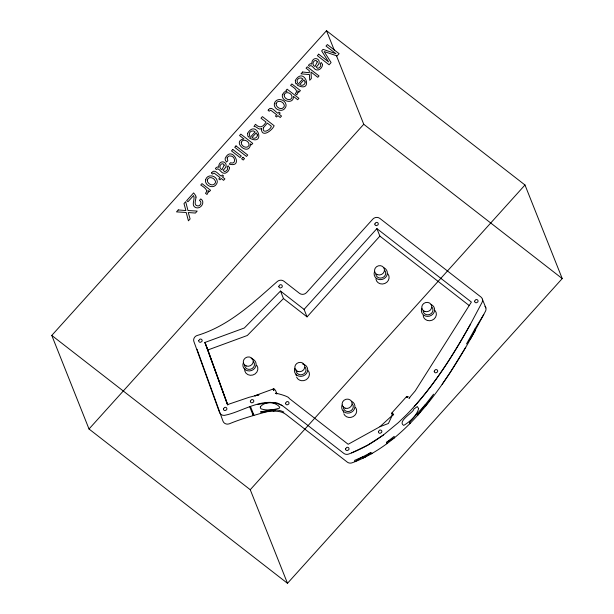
<?xml version="1.0" encoding="UTF-8"?>
<svg xmlns="http://www.w3.org/2000/svg" width="614" height="614" viewBox="0 0 614 614"><rect width="100%" height="100%" fill="white"/><g stroke="black" fill="none" stroke-linecap="round" stroke-linejoin="round"><path stroke-width="0.92" d="M407.282 396.936C408.333 396.537 405.631 397.619 407.289 396.59C409.2 396.759 406.046 397.365 407.166 396.767C408.817 397.388 405.409 396.567 407.826 396.897M407.842 396.529L407.443 396.943M392.415 412.923C392.377 416.307 391.471 411.203 392.569 413.652C392.86 411.879 392.162 415.578 392.484 413.529C392.407 412.754 391.74 413.813 392.76 413.153M273.714 389.744L273.629 389.03L273.56 389.944L274.581 389.422L273.56 389.944L273.268 389.107L273.56 389.944L273.99 389.061L273.813 389.867L274.673 389.568L273.299 389.215L273.683 389.729L274.159 389.115L273.813 389.867M273.652 389.499C274.773 389.997 273.951 388.885 273.414 389.529M392.914 415.317L393.643 414.166L379.974 426.692L348.169 444.275L289.14 398.386C289.409 396.038 270.306 391.625 276.538 393.743A1.512 0.514 12.3 0 1 276.684 393.85M392.146 415.609L388.401 423.491L379.974 426.692M470.263 339.388L485.497 311.214A5.042 4.62 -21.7 0 0 484.991 306.302M470.416 324.269L482.021 302.464A5.042 4.62 -21.7 0 0 480.877 296.953L379.797 218.377A5.042 4.62 -21.7 0 0 372.767 219.16L306.563 292.586A5.042 4.62 -21.7 0 1 299.54 293.369L283.868 281.181A5.035 4.613 -21.7 0 0 277.382 281.442C253.106 302.802 228.868 326.026 197.071 335.52A5.058 4.636 -21.7 0 0 194.922 336.925L194.17 338.007A5.058 4.636 -21.7 0 0 193.917 341.599L219.52 412.462A5.042 4.62 -21.7 0 0 225.822 415.064C243.083 411.426 264.726 395.569 282.524 405.731L343.809 453.378A5.042 4.62 -21.7 0 0 348.813 453.999C361.185 449.371 372.752 442.809 383.389 435.004L398.402 422.585L406.583 414.665C432.509 388.155 452.403 356.481 470.416 324.269C454.268 353.326 436.401 381.662 414.227 406.537M483.786 314.506L474.852 329.104L475.328 330.332L466.993 345.221L450.384 372.161L442.134 384.31M474.852 329.104L466.502 343.978L475.328 330.332M465.773 347.255C449.824 374.532 431.995 401.026 409.814 423.668L409.776 423.714C393.405 440.269 374.256 454.575 352.29 462.741A5.042 4.62 -21.7 0 1 347.286 462.119L286.001 414.473C278.61 408.809 268.886 412.247 260.466 411.986C267.996 410.344 276.615 408.149 283.829 412.094M407.734 396.644C407.028 397.427 406.875 396.352 407.243 397.151M392.569 413.652C392.123 414.642 391.909 413.138 392.714 413.222M51.776 335.421L326.51 30.7L524.985 184.998L562.224 278.579L287.49 583.3L89.015 429.002L51.776 335.421L250.251 489.719L287.49 583.3M89.015 429.002L363.749 124.281L336.441 55.659M376.896 228.615L379.882 236.114L307.061 316.878L304.076 309.387L376.896 228.615L471.391 302.073L415.194 390.964L408.916 398.317L409.715 397.749A1.696 0.591 -53.8 0 1 409.837 397.734M250.251 489.719L524.985 184.998M391.939 412.808L406.291 396.897M409.776 423.714L409.561 422.156L425.395 404.534L433.576 394.188L425.571 406.13L425.395 404.534L417.72 415.287L417.205 414.036L417.42 415.594M304.076 309.387L280.491 291.051L244.326 327.999L204.93 342.458L227.41 404.649L249.184 397.273L258.978 394.825L254.802 395.784L255.462 395.761M280.491 291.051L283.468 298.542L247.312 335.49L207.916 349.957L204.93 342.458L227.779 405.002L207.916 349.957M274.028 389.729L274.32 389.199L273.936 389.614M406.928 397.112L407.051 397.012M392.523 413.598L392.008 414.089L392.453 413.383M364.885 457.276L370.687 452.687L372.184 453.378M386.421 442.448L394.188 436.354L394.318 437.92L386.421 442.448L386.866 443.745M370.687 452.687L363.166 458.09L362.682 456.847L370.687 452.687L371.163 453.923M383.443 434.958L367.702 445.196L351.599 452.902M275.494 409.891L273.568 411.142L272.946 409.899C258.356 414.212 243.451 417.919 229.298 423.814A5.042 4.62 -21.7 0 1 223.005 421.212L197.716 351.239M392.484 413.529L391.932 413.943L392.73 413.437M256.422 395.47L255.631 395.723M250.466 406.483L253.405 413.867L252.684 414.212L253.183 415.471M255.892 395.355L273.23 389M253.336 413.698L252.876 413.821L253.405 413.867M257.481 404.496L269.96 402.4M270.083 402.4L277.029 403.045M392.469 413.23L391.885 413.268L392.53 413.092M277.467 403.168L282.524 405.731M267.182 410.536L268.61 411.633M363.749 124.281L562.224 278.579M379.882 236.114L469.081 305.457M283.468 298.542L307.061 316.878M274.304 389.752C273.414 389.153 273.192 389.215 273.729 389.514M482.381 299.171L485.858 307.913M326.51 30.7L334.315 50.31M275.387 389.99L276.937 393.896M253.943 415.225L253.452 413.982L252.684 414.212L249.698 406.721M409.561 422.156L409.814 423.668M197.393 350.341A5.058 4.636 -21.7 0 1 197.155 349.289M355.529 407.435A6.716 6.155 -21.7 0 1 353.134 416.607A6.716 6.155 -21.7 0 1 343.84 413.813M343.464 412.37A6.716 6.155 -21.7 0 1 343.464 410.873M387.956 273.967A6.716 6.155 -21.7 0 1 384.824 283.491A6.716 6.155 -21.7 0 1 375.891 278.909M435.211 310.699A6.716 6.155 -21.7 0 1 432.079 320.224A6.716 6.155 -21.7 0 1 423.138 315.634M256.721 365.253A6.716 6.155 -21.7 0 1 252.822 375.039A6.716 6.155 -21.7 0 1 244.656 368.692M308.274 370.695A6.716 6.155 -21.7 0 1 305.879 379.866A6.716 6.155 -21.7 0 1 296.585 377.065M296.209 375.63A6.716 6.155 -21.7 0 1 296.209 374.133M251.111 358.584A6.716 6.155 -21.7 0 1 255.884 366.097A6.716 6.155 -21.7 0 1 247.396 370.733A6.716 6.155 -21.7 0 1 243.305 362.843M302.664 364.025A6.716 6.155 -21.7 0 1 307.437 371.539A6.716 6.155 -21.7 0 1 298.949 376.167A6.716 6.155 -21.7 0 1 294.858 368.285M383.842 267.75A6.716 6.155 -21.7 0 1 386.736 275.77A6.716 6.155 -21.7 0 1 378.124 279.293A6.716 6.155 -21.7 0 1 374.54 271.557M351.415 401.218A6.716 6.155 -21.7 0 1 354.309 409.239A6.716 6.155 -21.7 0 1 345.705 412.761A6.716 6.155 -21.7 0 1 342.113 405.025M431.097 304.483A6.716 6.155 -21.7 0 1 433.991 312.503A6.716 6.155 -21.7 0 1 425.379 316.026A6.716 6.155 -21.7 0 1 421.795 308.289M253.613 361.838A5.035 4.613 -21.7 0 1 250.689 369.183A5.035 4.613 -21.7 0 1 244.564 364.417M305.166 367.279A5.035 4.613 -21.7 0 1 302.241 374.617A5.035 4.613 -21.7 0 1 296.117 369.858M384.848 270.551A5.035 4.613 -21.7 0 1 382.499 277.697A5.035 4.613 -21.7 0 1 375.799 274.258M352.421 404.02A5.035 4.613 -21.7 0 1 349.496 411.365A5.035 4.613 -21.7 0 1 343.372 406.598M432.102 307.284A5.035 4.613 -21.7 0 1 429.754 314.429A5.035 4.613 -21.7 0 1 423.054 310.991M257.396 134.957C257.634 137.69 254.019 139.37 251.986 137.536L256.215 132.847L257.396 134.957M305.158 81.992C305.388 84.724 301.773 86.405 299.739 84.571L303.968 79.874L305.158 81.992M260.374 406.783L260.351 407.942L261.226 408.909C267.082 410.812 273.813 409.883 279.593 408.072L279.715 407.189C275.287 401.548 264.88 401.142 260.374 406.783M229.498 167.783C229.398 170.631 226.328 174.1 223.304 173.133C221.132 173.064 218.4 166.701 216.458 169.51L215.391 168.681L216.136 167.591L217.617 166.939L218.63 167.307C218.807 157.253 231.8 162.863 223.151 170.185L224.425 171.544C226.389 171.605 228.892 168.758 226.996 167.1L228.193 165.78L229.498 167.783M322.58 64.539C322.488 67.386 319.418 70.848 316.387 69.889C314.222 69.819 311.49 63.457 309.54 66.258L308.481 65.437L309.218 64.347L310.707 63.687L311.72 64.063C311.897 54.001 324.89 59.612 316.241 66.941L317.515 68.292C319.472 68.361 321.982 65.514 320.086 63.856L321.276 62.528L322.58 64.539M418.633 408.64C416.776 415.624 409.715 421.818 403.728 425.418C396.698 421.296 414.442 411.91 413.759 409.077L417.32 406.575L418.633 408.64M196.004 197.094C195.904 200.057 193.134 205.774 198.115 205.989C200.87 205.659 202.113 201.822 199.458 200.364L200.763 198.913C205.721 201.876 200.847 209.32 196.089 207.716C190.279 205.836 195.613 199.266 193.556 195.544L187.991 201.707L186.633 200.655L193.625 192.903L195.651 195.505L196.004 197.094M198.69 340.663L198.829 341.407A1.765 1.619 -21.7 0 0 200.402 342.313L201.829 341.576A1.765 1.619 -21.7 0 0 199.788 339.189L198.69 340.663M223.427 408.909L223.557 409.653A1.765 1.619 -21.7 0 0 225.138 410.559L226.566 409.822A1.765 1.619 -21.7 0 0 224.517 407.435L223.427 408.909M250.343 401.18L250.474 401.917A1.765 1.619 -21.7 0 0 252.047 402.83L253.482 402.093A1.765 1.619 -21.7 0 0 251.433 399.706L250.343 401.18M278.833 286.308L278.963 287.045A1.765 1.619 -21.7 0 0 280.537 287.958L281.972 287.222A1.765 1.619 -21.7 0 0 279.923 284.835L278.833 286.308M285.556 403.191L285.687 403.928A1.765 1.619 -21.7 0 0 287.26 404.841L288.695 404.104A1.765 1.619 -21.7 0 0 286.646 401.717L285.556 403.191M345.552 448.918L345.69 449.655A1.765 1.619 -21.7 0 0 347.263 450.561L348.691 449.824A1.765 1.619 -21.7 0 0 347.317 447.291L347.317 447.291A1.765 1.619 -21.7 0 0 346.649 447.445L345.552 448.918M374.824 223.987L374.954 224.724A1.765 1.619 -21.7 0 0 376.528 225.63L377.963 224.893A1.765 1.619 -21.7 0 0 375.914 222.514L374.824 223.987M378.393 431.642L378.531 432.379A1.765 1.619 -21.7 0 0 380.104 433.292L381.532 432.555A1.765 1.619 -21.7 0 0 379.49 430.168L378.393 431.642M434.228 371.186L434.367 371.923A1.765 1.619 -21.7 0 0 435.94 372.836L437.375 372.099A1.765 1.619 -21.7 0 0 435.326 369.712L434.228 371.186M474.614 301.152L474.745 301.888A1.765 1.619 -21.7 0 0 476.318 302.794L477.753 302.057A1.765 1.619 -21.7 0 0 475.704 299.678L474.614 301.152M250.489 144.735C248.363 156.716 231.278 141.128 243.911 138.933L239.544 135.54L240.818 134.121L252.753 143.392L251.51 144.774L250.374 143.891L250.489 144.735M207.24 180.063C207.002 183.732 213.012 187.132 215.138 183.172A2.648 2.425 -21.7 0 0 215.353 181.153C214.34 177.661 208.491 175.796 207.24 180.063M276.047 103.751C275.809 107.419 281.818 110.819 283.937 106.859A2.648 2.425 -21.7 0 0 284.152 104.84C283.146 101.348 277.298 99.483 276.047 103.751M224.225 165.105L221.915 169.74C218.599 168.712 219.651 163.485 222.92 163.654L224.225 165.105M317.315 61.86L315.005 66.489C311.689 65.46 312.741 60.241 316.003 60.41L317.315 61.86M247.572 133.345L247.78 135.924L248.493 137.106L249.752 135.709C247.603 132.593 252.6 129.07 255.109 131.918L249.522 138.104C266.461 146.907 256.821 118.302 247.572 133.345M295.334 80.38L295.534 82.951L296.255 84.141L297.514 82.744C295.357 79.62 300.353 76.105 302.863 78.945L297.283 85.139C314.222 93.942 304.575 65.337 295.334 80.38M284.136 94.832C283.653 98.578 290.268 101.939 291.911 97.687C293.07 93.627 285.602 90.22 284.136 94.832M261.372 128.641C261.564 138.618 272.47 130.16 274.143 125.74L262.408 116.614L260.996 118.18L266.031 122.094C263.045 127.252 259.737 128.549 255.47 124.312L253.996 126.438C256.683 126.077 258.517 130.467 261.372 128.641M227.119 157.867L227.832 160.668L226.589 162.05L225.492 160.492A3.976 3.646 -21.7 0 1 225.277 158.159C231.846 144.566 244.395 168.313 229.245 164.115L230.488 162.733C236.474 164.974 235.461 155.618 230.096 155.964A2.387 2.187 -21.7 0 0 228.231 156.47L227.119 157.867M241.279 142.271C240.604 145.986 246.943 149.471 248.939 145.526C250.236 141.611 242.914 137.651 241.279 142.271M282.417 94.541C280.752 101.602 294.037 104.664 293.415 96.406L297.675 99.721L298.918 98.34L287.137 89.183L285.955 90.488L287.053 91.34L284.382 91.954L282.417 94.541M208.184 192.09L207.01 194.492L205.49 193.31C209.313 190.125 202.958 186.556 200.724 185.029L201.998 183.609L210.564 190.263L209.343 191.614L207.862 190.463L208.184 192.09M298.036 92.43L296.861 94.832L295.342 93.65C299.164 90.465 292.809 86.904 290.575 85.369L291.857 83.949L300.415 90.603L299.195 91.954L297.721 90.803L298.036 92.43M205.621 179.641C204.14 185.52 213.641 189.672 216.573 183.916A4.782 4.382 -21.7 0 0 217.21 180.946C216.312 175.312 207.432 173.655 205.621 179.641M274.427 103.329C272.946 109.208 282.44 113.36 285.372 107.603A4.782 4.382 -21.7 0 0 286.017 104.633C285.119 99 276.231 97.342 274.427 103.329M263.306 127.827C262.055 134.581 270.713 129.807 271.365 126.246L267.351 123.122L263.306 127.827M211.769 172.58L211.416 173.171L212.551 174.054L213.987 173.002L220.019 177.561L218.799 178.904L219.973 179.818L221.193 178.474L223.58 180.332L224.877 178.897L222.483 177.039L223.519 175.896L222.345 174.982L221.309 176.126C218.753 174.952 214.624 168.244 211.769 172.58M268.433 109.737L268.072 110.328L269.208 111.211L270.651 110.159L276.676 114.718L275.456 116.069L276.63 116.982L277.85 115.632L280.237 117.489L281.534 116.054L279.14 114.196L280.176 113.053L279.002 112.139L277.965 113.283C275.41 112.109 271.281 105.401 268.433 109.737M178.267 209.934L176.51 211.884L186.203 212.482L188.421 220.817L190.102 218.952L188.26 212.528L195.413 213.058L197.186 211.093L187.961 210.533L185.681 201.707L183.977 203.602L185.912 210.564L178.267 209.934M232.798 149.455L231.501 150.898L240.013 157.514L241.317 156.071L232.798 149.455M235.999 145.902L234.717 147.322L246.46 156.447L247.734 155.027L235.999 145.902M302.618 72.015L300.983 73.826L309.418 74.57L309.709 80.296L311.344 78.485L310.991 72.015L317.806 77.31L319.034 75.944L307.299 66.819L306.071 68.185L309.279 70.687L309.31 72.728L302.618 72.015M318.697 54.178L317.354 55.667L329.089 64.792L331.099 62.574L324.154 51.553L337.078 55.935L339.105 53.687L327.362 44.561L326.011 46.065L335.95 53.717L323.048 49.35L321.652 50.908L328.567 61.907L318.697 54.178M242.906 157.307L241.609 158.757L243.236 160.024L244.541 158.581L242.906 157.307M362.682 456.847L355.084 461.644L354.562 460.385L362.682 456.847M246.306 365.99A5.035 4.613 -21.7 0 0 253.214 360.763A5.035 4.613 -21.7 0 0 245.285 358.023A5.035 4.613 -21.7 0 0 246.306 365.99M297.859 371.432A5.035 4.613 -21.7 0 0 304.767 366.197A5.035 4.613 -21.7 0 0 296.838 363.457A5.035 4.613 -21.7 0 0 297.859 371.432M377.541 274.704A5.035 4.613 -21.7 0 0 384.448 269.477A5.035 4.613 -21.7 0 0 376.52 266.737A5.035 4.613 -21.7 0 0 377.541 274.704M345.114 408.172A5.035 4.613 -21.7 0 0 352.022 402.945A5.035 4.613 -21.7 0 0 344.093 400.205A5.035 4.613 -21.7 0 0 345.114 408.172M424.788 311.436A5.035 4.613 -21.7 0 0 431.703 306.209A5.035 4.613 -21.7 0 0 423.767 303.469A5.035 4.613 -21.7 0 0 424.788 311.436"/></g></svg>
